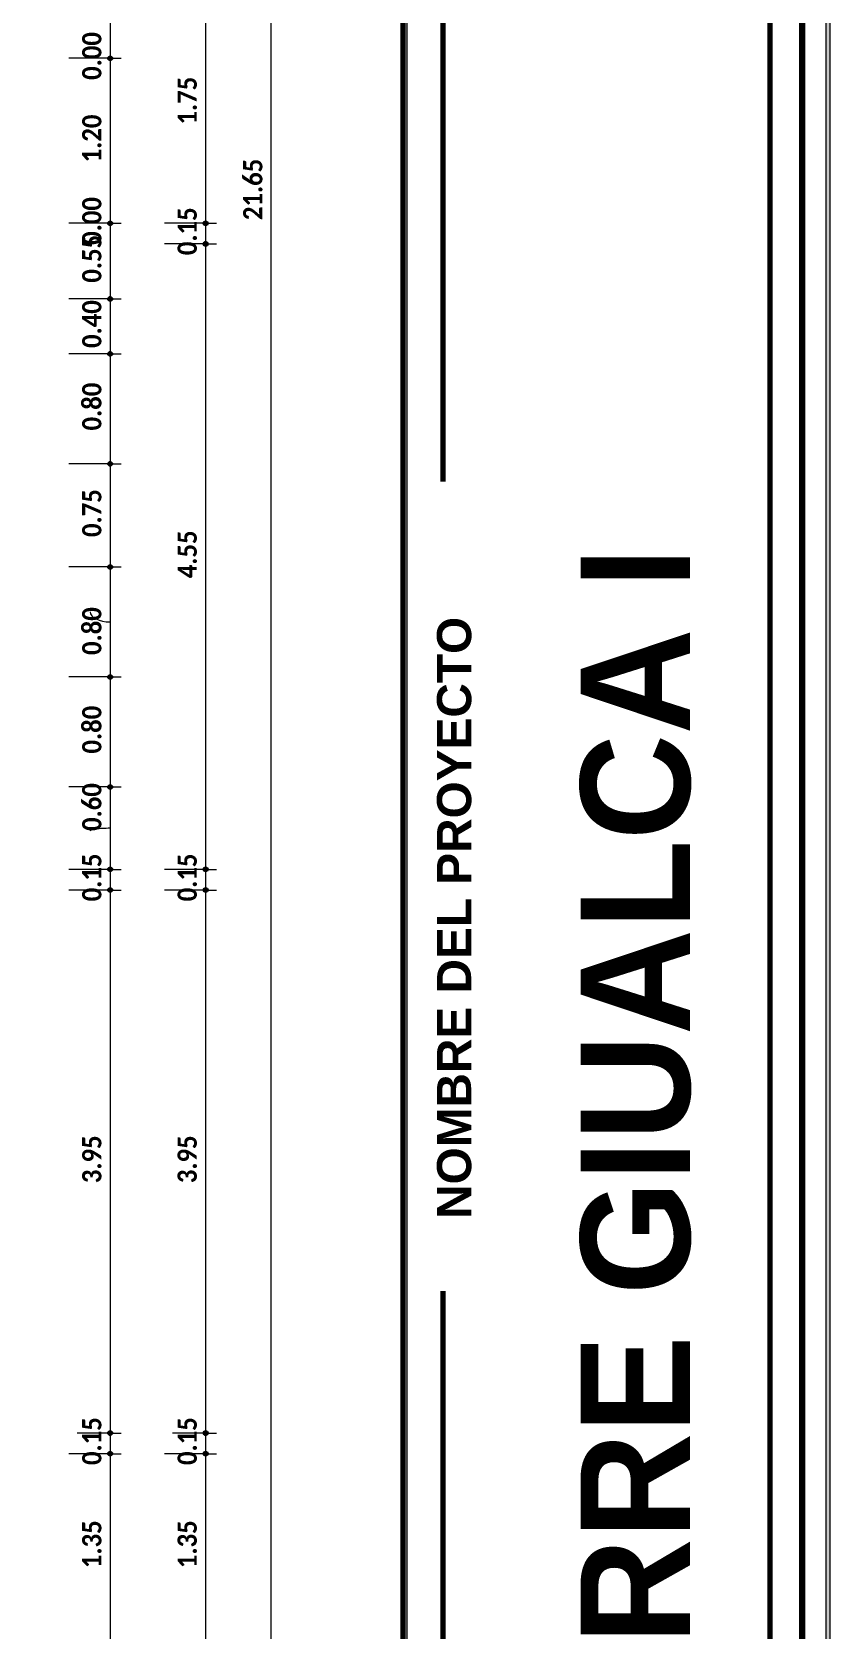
# Model space of a CAD drawing. Header units: metres. Extents: x -144 to 1000, y -717 to 29.
# Drawn here: x 807.37 to 813.18, y -569.41 to -557.78 of the extents above; entities that cross this region are included whole.
import ezdxf

# ---------------------------------------------------------------- set-up
doc = ezdxf.new("R2010")
doc.units = ezdxf.units.M
doc.linetypes.add('Derribado', pattern=[0.36, 0.24, -0.12])
doc.layers.get('0').update_dxf_attribs({"color": 1})
for name, color, linetype, lineweight in [('A-ANNO-DIMS', 1, 'Continuous', 9), ('G-ANNO-TTLB', 3, 'Continuous', 18), ('G-ANNO-TTLB-WIDE', 1, 'Continuous', 70), ('G-IMPT', 1, 'Continuous', 9)]:
    doc.layers.add(name, color=color, linetype=linetype, lineweight=lineweight)
doc.styles.add('Arial_B', font='arialbd.ttf', dxfattribs={"height": 0.0025})
doc.styles.add('Britannic Bold_B_4', font='', dxfattribs={"height": 0.004465})
doc.styles.add('Calibri_B_6', font='calibrib.ttf', dxfattribs={"width": 0.9})
doc.styles.get('Britannic Bold_B_4').set_extended_font_data('Britannic Bold', bold=True)

# ---------------------------------------------------------------- blocks, each defined once
blk = doc.blocks.new('tarjeta de nathalie 00')
at = {"layer": 'G-IMPT', "lineweight": 9}
h = blk.add_hatch(color=3, dxfattribs=at)
h.paths.add_polyline_path([(-145.23888, -717.38489), (-145.21019, -717.38489), (-145.21019, -716.89355), (-145.21019, -716.79934), (-145.23888, -716.79934), (-145.23888, -716.89379)])
h.paths.add_polyline_path([(-145.20996, -716.7991), (-145.20996, -717.3851), (-145.2392, -717.3851), (-145.2392, -716.7991)])
h.paths.add_polyline_path([(-145.23902, -717.3868), (-145.20826, -717.3868), (-145.20826, -716.7974), (-145.2392, -716.7974), (-146.09866, -716.7974), (-146.09866, -717.3868)])
h.paths.add_polyline_path([(-145.20795, -716.79707), (-145.20795, -717.3871), (-146.09898, -717.3871), (-146.09898, -716.79707)])
at = {"layer": 'G-ANNO-TTLB', "color": 3}
for p, q in [((-145.20826, -716.7974), (-145.20826, -717.3868)), ((-145.20795, -717.3871), (-145.20795, -716.79707)), ((-145.20795, -717.38713), (-145.20795, -716.79707)), ((-145.2392, -716.7991), (-145.2392, -717.3851)), ((-145.20996, -717.3851), (-145.20996, -716.7991)), ((-145.23888, -717.38489), (-145.23888, -716.89379)), ((-145.21019, -716.89355), (-145.21019, -717.38489))]:
    blk.add_line(p, q, dxfattribs=at)
at = {"layer": 'G-ANNO-TTLB-WIDE', "color": 3}
for p, q in [((-145.2392, -716.7991), (-145.2392, -717.3851)), ((-145.20996, -716.7991), (-145.20996, -717.3851)), ((-145.23627, -717.0241), (-145.23627, -717.1091)), ((-145.21233, -717.24403), (-145.21233, -717.0241)), ((-145.23627, -717.16403), (-145.23627, -717.24403))]:
    blk.add_line(p, q, dxfattribs=at)
at = {"layer": 'G-ANNO-TTLB', "lineweight": 9, "attachment_point": 1, "rotation": 90, "bg_fill": 3, "box_fill_scale": 1.25, "bg_fill_color": 256, "bg_fill_true_color": 13158600, "bg_fill_transparency": 0}
for s, insert, char_height, width, style in [('TORRE GIUALCA I', (-145.2262, -717.20472), 0.008, 0.1678172, 'Britannic Bold_B_4'), ('NOMBRE DEL PROYECTO', (-145.2367, -717.15875), 0.0025, 0.0533122, 'Arial_B')]:
    blk.add_mtext(s, dxfattribs=dict(at, insert=insert, char_height=char_height, width=width, style=style))
blk = doc.blocks.new('G')
at = {"layer": 'A-ANNO-DIMS', "lineweight": 25}
h = blk.add_hatch(color=256, dxfattribs=at)
edge = h.paths.add_edge_path()
edge.add_arc((802.535, -501.469), 0.015, 0, 360)
h = blk.add_hatch(color=256, dxfattribs=at)
edge = h.paths.add_edge_path()
edge.add_arc((802.535, -501.469), 0.015, 0, 360)
h = blk.add_hatch(color=256, dxfattribs=at)
edge = h.paths.add_edge_path()
edge.add_arc((802.535, -501.469), 0.015, 0, 360)
h = blk.add_hatch(color=256, dxfattribs=at)
edge = h.paths.add_edge_path()
edge.add_arc((802.535, -501.469), 0.015, 0, 360)
h = blk.add_hatch(color=256, dxfattribs=at)
edge = h.paths.add_edge_path()
edge.add_arc((802.535, -502.669), 0.015, 0, 360)
h = blk.add_hatch(color=256, dxfattribs=at)
edge = h.paths.add_edge_path()
edge.add_arc((802.535, -502.669), 0.015, 0, 360)
h = blk.add_hatch(color=256, dxfattribs=at)
edge = h.paths.add_edge_path()
edge.add_arc((802.535, -502.669), 0.015, 0, 360)
h = blk.add_hatch(color=256, dxfattribs=at)
edge = h.paths.add_edge_path()
edge.add_arc((802.535, -502.669), 0.015, 0, 360)
h = blk.add_hatch(color=256, dxfattribs=at)
edge = h.paths.add_edge_path()
edge.add_arc((803.229, -502.669), 0.015, 0, 360)
h = blk.add_hatch(color=256, dxfattribs=at)
edge = h.paths.add_edge_path()
edge.add_arc((803.229, -502.669), 0.015, 0, 360)
h = blk.add_hatch(color=256, dxfattribs=at)
edge = h.paths.add_edge_path()
edge.add_arc((803.229, -502.819), 0.015, 0, 360)
h = blk.add_hatch(color=256, dxfattribs=at)
edge = h.paths.add_edge_path()
edge.add_arc((803.229, -502.819), 0.015, 0, 360)
h = blk.add_hatch(color=256, dxfattribs=at)
edge = h.paths.add_edge_path()
edge.add_arc((802.535, -503.219), 0.015, 0, 360)
h = blk.add_hatch(color=256, dxfattribs=at)
edge = h.paths.add_edge_path()
edge.add_arc((802.535, -503.219), 0.015, 0, 360)
h = blk.add_hatch(color=256, dxfattribs=at)
edge = h.paths.add_edge_path()
edge.add_arc((802.535, -503.619), 0.015, 0, 360)
h = blk.add_hatch(color=256, dxfattribs=at)
edge = h.paths.add_edge_path()
edge.add_arc((802.535, -503.619), 0.015, 0, 360)
h = blk.add_hatch(color=256, dxfattribs=at)
edge = h.paths.add_edge_path()
edge.add_arc((802.535, -504.419), 0.015, 0, 360)
h = blk.add_hatch(color=256, dxfattribs=at)
edge = h.paths.add_edge_path()
edge.add_arc((802.535, -504.419), 0.015, 0, 360)
h = blk.add_hatch(color=256, dxfattribs=at)
edge = h.paths.add_edge_path()
edge.add_arc((802.535, -505.169), 0.015, 0, 360)
h = blk.add_hatch(color=256, dxfattribs=at)
edge = h.paths.add_edge_path()
edge.add_arc((802.535, -505.169), 0.015, 0, 360)
h = blk.add_hatch(color=256, dxfattribs=at)
edge = h.paths.add_edge_path()
edge.add_arc((802.535, -505.969), 0.015, 0, 360)
h = blk.add_hatch(color=256, dxfattribs=at)
edge = h.paths.add_edge_path()
edge.add_arc((802.535, -505.969), 0.015, 0, 360)
h = blk.add_hatch(color=256, dxfattribs=at)
edge = h.paths.add_edge_path()
edge.add_arc((802.535, -506.769), 0.015, 0, 360)
h = blk.add_hatch(color=256, dxfattribs=at)
edge = h.paths.add_edge_path()
edge.add_arc((802.535, -506.769), 0.015, 0, 360)
h = blk.add_hatch(color=256, dxfattribs=at)
edge = h.paths.add_edge_path()
edge.add_arc((802.535, -507.369), 0.015, 0, 360)
h = blk.add_hatch(color=256, dxfattribs=at)
edge = h.paths.add_edge_path()
edge.add_arc((802.535, -507.369), 0.015, 0, 360)
h = blk.add_hatch(color=256, dxfattribs=at)
edge = h.paths.add_edge_path()
edge.add_arc((803.229, -507.369), 0.015, 0, 360)
h = blk.add_hatch(color=256, dxfattribs=at)
edge = h.paths.add_edge_path()
edge.add_arc((803.229, -507.369), 0.015, 0, 360)
h = blk.add_hatch(color=256, dxfattribs=at)
edge = h.paths.add_edge_path()
edge.add_arc((802.535, -507.519), 0.015, 0, 360)
h = blk.add_hatch(color=256, dxfattribs=at)
edge = h.paths.add_edge_path()
edge.add_arc((802.535, -507.519), 0.015, 0, 360)
h = blk.add_hatch(color=256, dxfattribs=at)
edge = h.paths.add_edge_path()
edge.add_arc((803.229, -507.519), 0.015, 0, 360)
h = blk.add_hatch(color=256, dxfattribs=at)
edge = h.paths.add_edge_path()
edge.add_arc((803.229, -507.519), 0.015, 0, 360)
h = blk.add_hatch(color=256, dxfattribs=at)
edge = h.paths.add_edge_path()
edge.add_arc((802.535, -511.469), 0.015, 0, 360)
h = blk.add_hatch(color=256, dxfattribs=at)
edge = h.paths.add_edge_path()
edge.add_arc((802.535, -511.469), 0.015, 0, 360)
h = blk.add_hatch(color=256, dxfattribs=at)
edge = h.paths.add_edge_path()
edge.add_arc((803.229, -511.469), 0.015, 0, 360)
h = blk.add_hatch(color=256, dxfattribs=at)
edge = h.paths.add_edge_path()
edge.add_arc((803.229, -511.469), 0.015, 0, 360)
h = blk.add_hatch(color=256, dxfattribs=at)
edge = h.paths.add_edge_path()
edge.add_arc((802.535, -511.619), 0.015, 0, 360)
h = blk.add_hatch(color=256, dxfattribs=at)
edge = h.paths.add_edge_path()
edge.add_arc((802.535, -511.619), 0.015, 0, 360)
h = blk.add_hatch(color=256, dxfattribs=at)
edge = h.paths.add_edge_path()
edge.add_arc((803.229, -511.619), 0.015, 0, 360)
h = blk.add_hatch(color=256, dxfattribs=at)
edge = h.paths.add_edge_path()
edge.add_arc((803.229, -511.619), 0.015, 0, 360)
at = {"layer": 'A-ANNO-DIMS'}
for p, q in [((803.706, -513.269), (803.706, -491.62)), ((802.535, -500.768), (802.535, -501.469)), ((803.229, -500.919), (803.229, -502.669)), ((802.535, -501.469), (802.235, -501.469)), ((802.535, -501.469), (802.235, -501.469)), ((802.535, -501.469), (802.235, -501.469)), ((802.535, -501.469), (802.235, -501.469)), ((802.535, -501.469), (802.615, -501.469)), ((802.535, -501.469), (802.535, -501.469)), ((802.535, -501.469), (802.615, -501.469)), ((802.535, -501.469), (802.615, -501.469)), ((802.535, -501.469), (802.535, -502.669)), ((802.535, -501.469), (802.615, -501.469)), ((802.535, -502.669), (802.235, -502.669)), ((802.535, -502.669), (802.235, -502.669)), ((802.535, -502.669), (802.235, -502.669)), ((802.535, -502.669), (802.235, -502.669)), ((802.535, -502.669), (802.615, -502.669)), ((802.535, -502.669), (802.535, -502.669)), ((802.535, -502.669), (802.615, -502.669)), ((802.535, -502.669), (802.615, -502.669)), ((802.535, -502.669), (802.535, -503.219)), ((802.535, -502.669), (802.615, -502.669)), ((803.229, -502.669), (802.929, -502.669)), ((803.229, -502.669), (802.929, -502.669)), ((803.229, -502.669), (803.309, -502.669)), ((803.229, -502.669), (803.229, -502.819)), ((803.229, -502.669), (803.309, -502.669)), ((803.229, -502.819), (802.929, -502.819)), ((803.229, -502.819), (802.929, -502.819)), ((803.229, -502.819), (803.309, -502.819)), ((803.229, -502.819), (803.229, -507.369)), ((803.229, -502.819), (803.309, -502.819)), ((802.535, -503.219), (802.235, -503.219)), ((802.535, -503.219), (802.235, -503.219)), ((802.535, -503.219), (802.615, -503.219)), ((802.535, -503.219), (802.535, -503.619)), ((802.535, -503.219), (802.615, -503.219)), ((802.535, -503.619), (802.235, -503.619)), ((802.535, -503.619), (802.235, -503.619)), ((802.535, -503.619), (802.615, -503.619)), ((802.535, -503.619), (802.535, -504.419)), ((802.535, -503.619), (802.615, -503.619)), ((802.535, -504.419), (802.235, -504.419)), ((802.535, -504.419), (802.235, -504.419)), ((802.535, -504.419), (802.615, -504.419)), ((802.535, -504.419), (802.535, -505.169)), ((802.535, -504.419), (802.615, -504.419)), ((802.535, -505.169), (802.235, -505.169)), ((802.535, -505.169), (802.235, -505.169)), ((802.535, -505.169), (802.615, -505.169)), ((802.535, -505.169), (802.535, -505.969)), ((802.535, -505.169), (802.615, -505.169)), ((802.535, -505.969), (802.235, -505.969)), ((802.535, -505.969), (802.235, -505.969)), ((802.535, -505.969), (802.615, -505.969)), ((802.535, -505.969), (802.535, -506.769)), ((802.535, -505.969), (802.615, -505.969)), ((802.535, -506.769), (802.235, -506.769)), ((802.535, -506.769), (802.235, -506.769)), ((802.535, -506.769), (802.615, -506.769)), ((802.535, -506.769), (802.535, -507.369)), ((802.535, -506.769), (802.615, -506.769)), ((802.535, -507.369), (802.235, -507.369)), ((802.535, -507.369), (802.235, -507.369)), ((802.535, -507.369), (802.615, -507.369)), ((802.535, -507.369), (802.535, -507.519)), ((802.535, -507.369), (802.615, -507.369)), ((803.229, -507.369), (802.929, -507.369)), ((803.229, -507.369), (802.929, -507.369)), ((803.229, -507.369), (803.309, -507.369)), ((803.229, -507.369), (803.229, -507.519)), ((803.229, -507.369), (803.309, -507.369)), ((802.535, -507.519), (802.235, -507.519)), ((802.535, -507.519), (802.235, -507.519)), ((802.535, -507.519), (802.615, -507.519)), ((802.535, -507.519), (802.535, -511.469)), ((802.535, -507.519), (802.615, -507.519)), ((803.229, -507.519), (802.929, -507.519)), ((803.229, -507.519), (802.929, -507.519)), ((803.229, -507.519), (803.309, -507.519)), ((803.229, -507.519), (803.229, -511.469)), ((803.229, -507.519), (803.309, -507.519)), ((802.535, -511.469), (802.615, -511.469)), ((802.535, -511.469), (802.535, -511.619)), ((802.535, -511.469), (802.615, -511.469)), ((803.229, -511.469), (803.309, -511.469)), ((803.229, -511.469), (803.229, -511.619)), ((803.229, -511.469), (803.309, -511.469)), ((802.535, -511.619), (802.235, -511.619)), ((802.535, -511.619), (802.235, -511.619)), ((802.535, -511.619), (802.615, -511.619)), ((802.535, -511.619), (802.535, -512.969)), ((802.535, -511.619), (802.615, -511.619)), ((803.229, -511.619), (802.929, -511.619)), ((803.229, -511.619), (802.929, -511.619)), ((803.229, -511.619), (803.309, -511.619)), ((803.229, -511.619), (803.229, -512.969)), ((803.229, -511.619), (803.309, -511.619))]:
    blk.add_line(p, q, dxfattribs=at)
at = {"layer": 'A-ANNO-DIMS', "linetype": 'Derribado'}
for p, q in [((802.535, -511.469), (802.235, -511.469)), ((802.535, -511.469), (802.235, -511.469)), ((803.229, -511.469), (802.929, -511.469)), ((803.229, -511.469), (802.929, -511.469))]:
    blk.add_line(p, q, dxfattribs=at)
at = {"layer": 'A-ANNO-DIMS', "lineweight": 25}
for centre in [(802.535, -501.469), (802.535, -501.469), (802.535, -501.469), (802.535, -501.469), (802.535, -502.669), (802.535, -502.669), (802.535, -502.669), (802.535, -502.669), (803.229, -502.669), (803.229, -502.669), (803.229, -502.819), (803.229, -502.819), (802.535, -503.219), (802.535, -503.219), (802.535, -503.619), (802.535, -503.619), (802.535, -504.419), (802.535, -504.419), (802.535, -505.169), (802.535, -505.169), (802.535, -505.969), (802.535, -505.969), (802.535, -506.769), (802.535, -506.769), (802.535, -507.369), (802.535, -507.369), (803.229, -507.369), (803.229, -507.369), (802.535, -507.519), (802.535, -507.519), (803.229, -507.519), (803.229, -507.519), (802.535, -511.469), (802.535, -511.469), (803.229, -511.469), (803.229, -511.469), (802.535, -511.619), (802.535, -511.619), (803.229, -511.619), (803.229, -511.619)]:
    blk.add_circle(centre, 0.015, dxfattribs=at)
at = {"layer": 'A-ANNO-DIMS'}
for centre, ratio, start_param, end_param in [((802.535, -505.495), 0.511306, 3.141593, 4.712389), ((802.535, -507.089), 0.132243, 1.570796, 3.141593)]:
    blk.add_ellipse(centre, major_axis=(0.145, 0), ratio=ratio, start_param=start_param, end_param=end_param, dxfattribs=at)
at = {"layer": 'A-ANNO-DIMS', "char_height": 0.14, "attachment_point": 1, "rotation": 90, "line_spacing_factor": 1.158048, "style": 'Calibri_B_6'}
for s, insert, width in [('0.00', (802.331, -501.626), 0.37613), ('1.75', (803.025, -501.951), 0.37613), ('1.20', (802.331, -502.226), 0.37613), ('21.65', (803.502, -502.646), 0.48314), ('0.00', (802.331, -502.826), 0.37613), ('0.15', (803.025, -502.901), 0.37613), ('0.55', (802.331, -503.101), 0.37613), ('0.40', (802.331, -503.576), 0.37613), ('0.80', (802.331, -504.176), 0.37613), ('0.75', (802.331, -504.951), 0.37613), ('4.55', (803.025, -505.251), 0.37613), ('0.80', (802.331, -505.809), 0.37613), ('0.80', (802.331, -506.526), 0.37613), ('0.60', (802.331, -507.089), 0.37613), ('0.15', (802.331, -507.601), 0.37613), ('0.15', (803.025, -507.601), 0.37613), ('3.95', (802.331, -509.651), 0.37613), ('3.95', (803.025, -509.651), 0.37613), ('0.15', (802.331, -511.701), 0.37613), ('0.15', (803.025, -511.701), 0.37613), ('1.35', (802.331, -512.451), 0.37613), ('1.35', (803.025, -512.451), 0.37613)]:
    blk.add_mtext(s, dxfattribs=dict(at, insert=insert, width=width))

msp = doc.modelspace()

# ---------------------------------------------------------------- block references
at = {"xscale": 99.43160266323505, "yscale": 99.43160266323505, "zscale": 99.43160266323505}
msp.add_blockref('tarjeta de nathalie 00', (15251.438, 70741.827), dxfattribs=at)

# ---------------------------------------------------------------- next in the draw order: block references
at = {"color": 3}
msp.add_blockref('G', (5.408, -56.506), dxfattribs=at)

doc.saveas('drawing.dxf')
